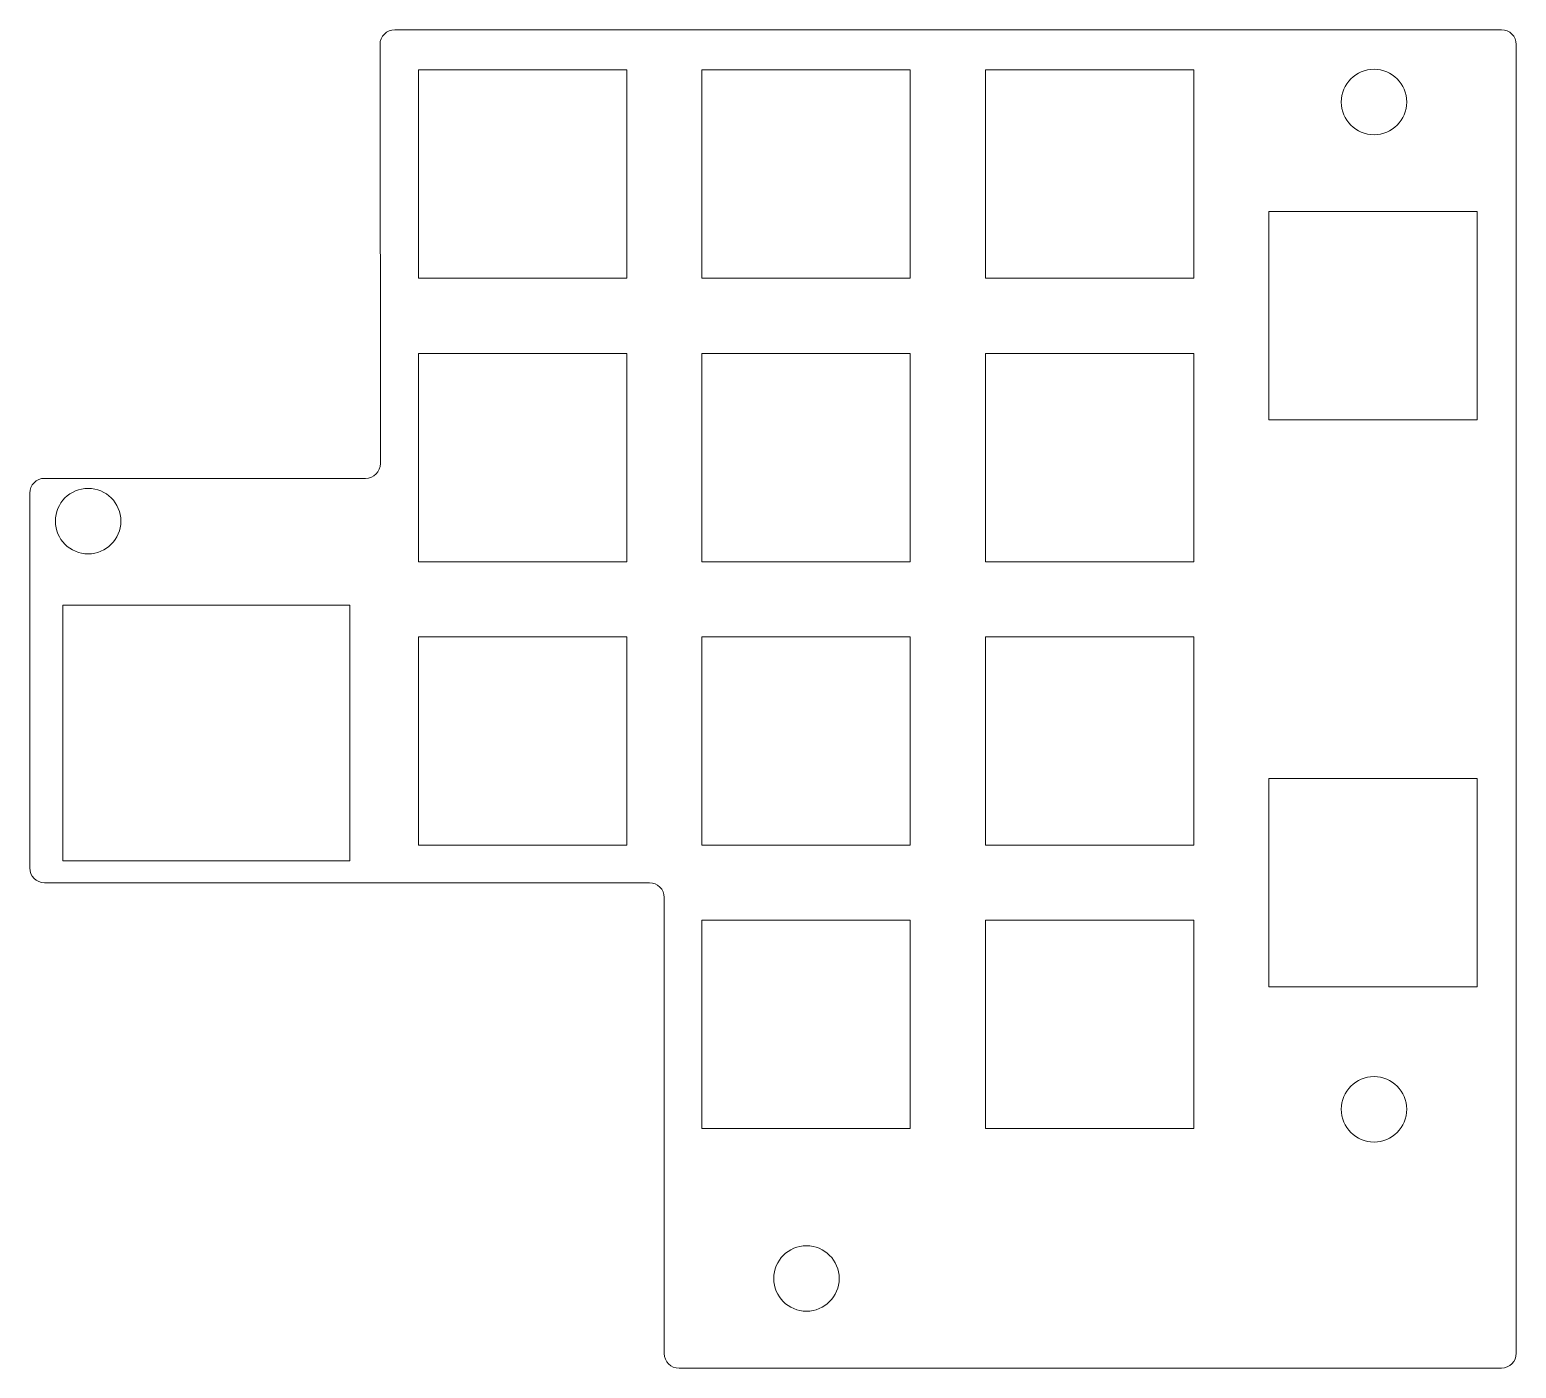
# Model space of a CAD drawing. Header units: millimetres. Extents: x 159.1 to 259, y 101.4 to 191.3.
import ezdxf

# ---------------------------------------------------------------- set-up
doc = ezdxf.new("R2010")
doc.units = ezdxf.units.MM
doc.header["$MEASUREMENT"] = 0
doc.layers.add('レイヤー 1', color=7, linetype='Continuous', lineweight=0)

msp = doc.modelspace()

# ---------------------------------------------------------------- linework, layer by layer
at = {"layer": 'レイヤー 1', "color": 18, "lineweight": 13, "true_color": 0x000000}
for points in [[(185.199, 188.649), (199.199, 188.649), (199.199, 174.649), (185.199, 174.649)], [(204.249, 188.649), (218.249, 188.649), (218.249, 174.649), (204.249, 174.649)], [(223.299, 188.649), (237.299, 188.649), (237.299, 174.649), (223.299, 174.649)], [(242.349, 179.124), (256.349, 179.124), (256.349, 165.124), (242.349, 165.124)], [(185.199, 169.599), (199.199, 169.599), (199.199, 155.599), (185.199, 155.599)], [(204.249, 169.599), (218.249, 169.599), (218.249, 155.599), (204.249, 155.599)], [(223.299, 169.599), (237.299, 169.599), (237.299, 155.599), (223.299, 155.599)], [(161.298, 152.666), (180.59, 152.666), (180.59, 135.491), (161.298, 135.491)], [(185.199, 150.549), (199.199, 150.549), (199.199, 136.549), (185.199, 136.549)], [(204.249, 150.549), (218.249, 150.549), (218.249, 136.549), (204.249, 136.549)], [(223.299, 150.549), (237.299, 150.549), (237.299, 136.549), (223.299, 136.549)], [(242.349, 141.024), (256.349, 141.024), (256.349, 127.024), (242.349, 127.024)], [(204.249, 131.499), (218.249, 131.499), (218.249, 117.499), (204.249, 117.499)], [(223.299, 131.499), (237.299, 131.499), (237.299, 117.499), (223.299, 117.499)]]:
    msp.add_lwpolyline(points, close=True, dxfattribs=at)
at = {"layer": 'レイヤー 1'}
for centre in [(249.414, 186.492), (162.999, 158.324), (249.414, 118.793), (211.274, 107.424)]:
    msp.add_circle(centre, 2.2, dxfattribs=at)
at = {"layer": 'レイヤー 1', "color": 18, "lineweight": 13, "true_color": 0x000000}
msp.add_open_spline([(182.643, 162.2), (182.643, 162.2), (182.643, 162.2), (182.643, 162.199), (182.643, 161.647), (182.195, 161.199), (181.643, 161.199), (181.643, 161.199), (160.074, 161.199), (160.074, 161.199), (159.522, 161.199), (159.074, 160.752), (159.074, 160.199), (159.074, 160.199), (159.074, 160.199), (159.074, 160.199), (159.074, 160.199), (159.074, 135.019), (159.074, 135.019), (159.074, 134.467), (159.522, 134.019), (160.074, 134.019), (160.074, 134.019), (160.074, 134.019), (160.074, 134.019), (160.074, 134.019), (200.714, 134.019), (200.714, 134.019), (201.266, 134.019), (201.714, 133.572), (201.714, 133.019), (201.714, 133.019), (201.714, 102.39), (201.714, 102.39), (201.714, 101.837), (202.162, 101.39), (202.714, 101.39), (202.714, 101.39), (202.714, 101.39), (202.714, 101.39), (202.714, 101.39), (257.974, 101.399), (257.974, 101.399), (257.974, 101.399), (257.975, 101.399), (257.975, 101.399), (258.527, 101.399), (258.974, 101.847), (258.974, 102.399), (258.974, 102.399), (258.974, 190.349), (258.974, 190.349), (258.974, 190.902), (258.526, 191.349), (257.974, 191.349), (257.974, 191.349), (183.615, 191.349), (183.615, 191.349), (183.063, 191.349), (182.615, 190.902), (182.615, 190.349), (182.615, 190.349), (182.615, 190.349), (182.615, 190.348), (182.615, 190.348), (182.643, 162.2), (182.643, 162.2)], degree=3, knots=[0, 0, 0, 0, 1, 1, 1, 2, 2, 2, 3, 3, 3, 4, 4, 4, 5, 5, 5, 6, 6, 6, 7, 7, 7, 8, 8, 8, 9, 9, 9, 10, 10, 10, 11, 11, 11, 12, 12, 12, 13, 13, 13, 14, 14, 14, 15, 15, 15, 16, 16, 16, 17, 17, 17, 18, 18, 18, 19, 19, 19, 20, 20, 20, 21, 21, 21, 22, 22, 22, 22], dxfattribs=at)

doc.saveas('drawing.dxf')
